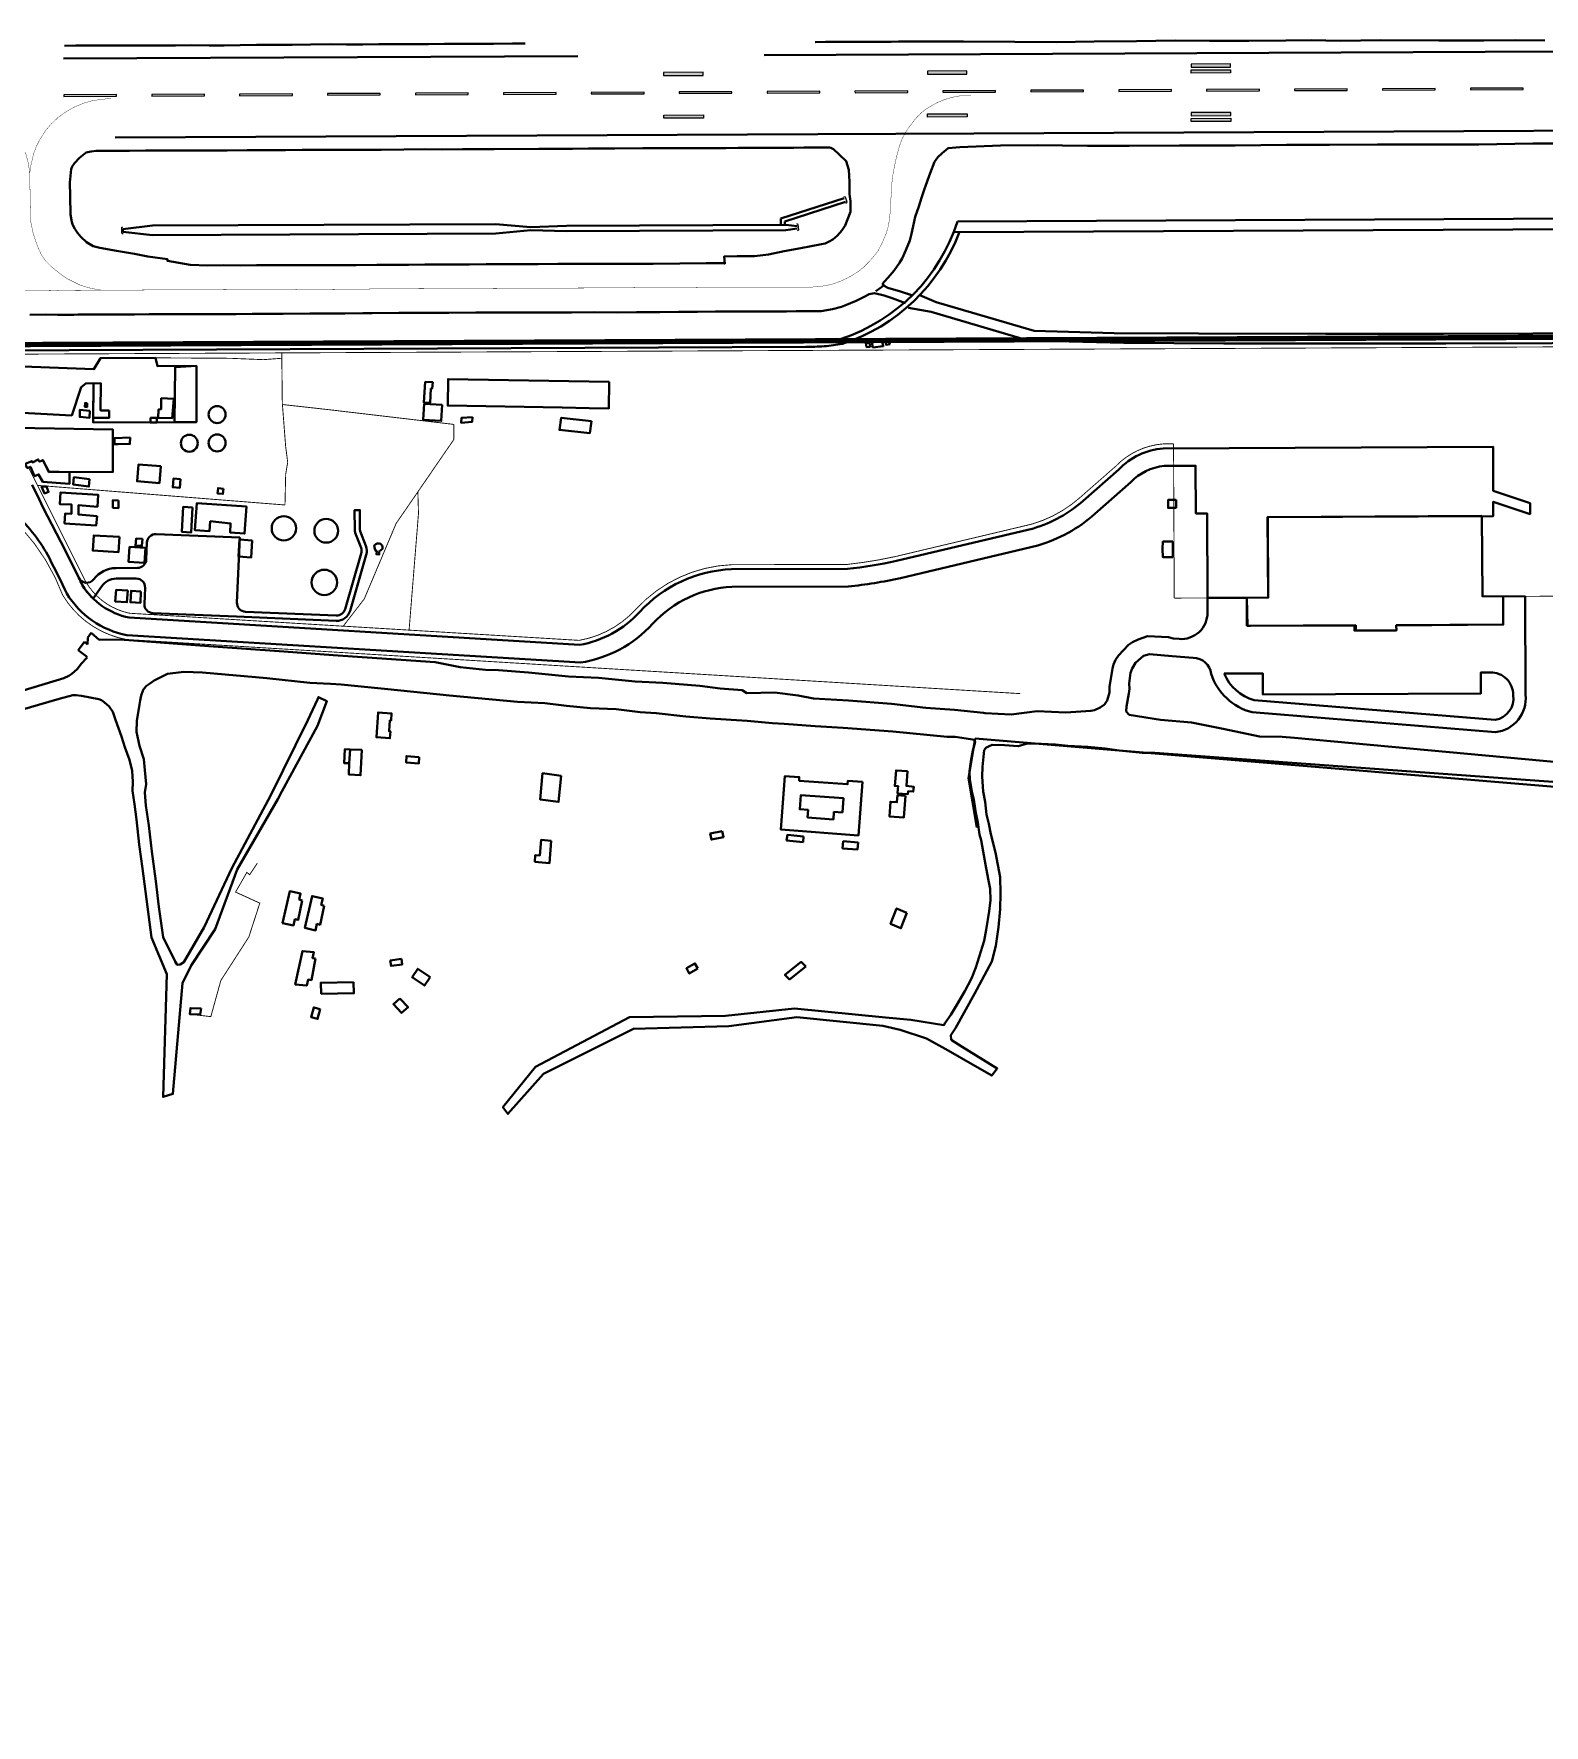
# Model space of a CAD drawing. Header units: metres. Extents: x 428 to 3974, y -4076 to 3914.
# Drawn here: x 1112.428 to 1113.172, y -369.758 to -368.925 of the extents above; entities that cross this region are included whole.
import ezdxf

# ---------------------------------------------------------------- set-up
doc = ezdxf.new("R2010")
doc.units = ezdxf.units.M
doc.header["$MEASUREMENT"] = 0
for name, pattern in [('CENTER', [50.8, 31.75, -6.35, 6.35, -6.35]), ('DASHED', [0.75, 0.5, -0.25]), ('HIDDEN', [9.525, 6.35, -3.175])]:
    doc.linetypes.add(name, pattern=pattern)
for name, color, linetype, lineweight in [('C-BLDG', 253, 'Continuous', 5), ('C-CLER-AERO', 253, 'Continuous', 5), ('C-FENC-AIRF-SECU', 253, 'DASHED', 0), ('C-NTWK-WATR-AIRF', 253, 'HIDDEN', 0), ('C-ROAD-AIRF', 253, 'Continuous', 5), ('C-ROAD-LAND', 253, 'Continuous', 9), ('C-RUNN', 253, 'Continuous', 5), ('C-RUNN-CNTR', 253, 'Continuous', 18), ('C-RUNN-MARK', 253, 'Continuous', 0), ('C-RUNW-MARK', 252, 'Continuous', 20), ('C-SHLD', 253, 'Continuous', 5)]:
    doc.layers.add(name, color=color, linetype=linetype, lineweight=lineweight)
doc.layers.add('C-STRM-HEAD WALL', color=253, linetype='Continuous')
doc.layers.add('C-TAXI-OTLN', color=4, linetype='Continuous')
doc.styles.add('ADPI R', font='swiss.ttf')
doc.linetypes.add('OLS', pattern='A,4,-2,4,-2,["OLS",ADPI R,S=1.2,R=0,X=-1.7,Y=-0.5],-2,4,-2,4,-2', length=26)

# ---------------------------------------------------------------- blocks, each defined once
blk = doc.blocks.new('Kholsi_Close-flat-3')
at = {"layer": 'C-STRM-HEAD WALL', "ltscale": 0.1}
for points in [[(-0.03, 1.5), (0.79, 2)], [(-0.03, 1.5), (0.03, -1.5)], [(0.03, -1.5), (0.87, -1.97)]]:
    blk.add_lwpolyline(points, dxfattribs=at)
blk = doc.blocks.new('Kholsi_Close-flat-4')
at = {"layer": 'C-STRM-HEAD WALL', "ltscale": 0.1}
for points in [[(-0.11, 1.5), (-0.98, 1.92)], [(0.11, -1.5), (-0.11, 1.5)], [(0.11, -1.5), (-0.67, -2.05)]]:
    blk.add_lwpolyline(points, dxfattribs=at)
blk = doc.blocks.new('Kholsi_Close-flat-5')
at = {"layer": 'C-STRM-HEAD WALL', "ltscale": 0.1, "elevation": -1323.5}
for points in [[(-2.79, 2.31), (-3.72, 2.53)], [(-1.9, -0.56), (-2.79, 2.31)], [(-1.9, -0.56), (-2.54, -1.27)]]:
    blk.add_lwpolyline(points, dxfattribs=at)
blk = doc.blocks.new('*U17')
at = {"layer": 'C-RUNN-MARK'}
for points in [[(634177.29, 3064728.71), (634176.45, 3064729.04), (634165.5, 3064701.11), (634166.34, 3064700.78)], [(634159.05, 3064682.16), (634158.21, 3064682.49), (634147.26, 3064654.56), (634148.1, 3064654.23)], [(634140.8, 3064635.61), (634139.96, 3064635.94), (634129.02, 3064608), (634129.86, 3064607.68)], [(634122.56, 3064589.05), (634121.72, 3064589.38), (634110.78, 3064561.45), (634111.61, 3064561.12)], [(634104.32, 3064542.5), (634103.48, 3064542.83), (634092.53, 3064514.9), (634093.37, 3064514.57)], [(634086.07, 3064495.95), (634085.24, 3064496.28), (634074.29, 3064468.34), (634075.13, 3064468.02)], [(634067.83, 3064449.39), (634066.99, 3064449.72), (634056.05, 3064421.79), (634056.88, 3064421.46)], [(634049.59, 3064402.84), (634048.75, 3064403.17), (634037.8, 3064375.24), (634038.64, 3064374.91)], [(634031.34, 3064356.29), (634030.51, 3064356.62), (634019.56, 3064328.68), (634020.4, 3064328.36)], [(634013.1, 3064309.74), (634012.26, 3064310.06), (634001.32, 3064282.13), (634002.16, 3064281.8)], [(633994.86, 3064263.18), (633994.02, 3064263.51), (633983.07, 3064235.58), (633983.91, 3064235.25)], [(633976.62, 3064216.63), (633975.78, 3064216.96), (633964.83, 3064189.03), (633965.67, 3064188.7)], [(633958.37, 3064170.08), (633957.53, 3064170.4), (633946.59, 3064142.47), (633947.43, 3064142.14)], [(633940.13, 3064123.52), (633939.29, 3064123.85), (633928.35, 3064095.92), (633929.18, 3064095.59)], [(633921.89, 3064076.97), (633921.05, 3064077.3), (633910.1, 3064049.37), (633910.94, 3064049.04)], [(633903.64, 3064030.42), (633902.8, 3064030.75), (633891.86, 3064002.81), (633892.7, 3064002.48)], [(633885.4, 3063983.86), (633884.56, 3063984.19), (633873.62, 3063956.26), (633874.45, 3063955.93)]]:
    blk.add_hatch(color=256, dxfattribs=at).paths.add_polyline_path(points)
for points in [[(634176.45, 3064729.04), (634165.5, 3064701.11), (634166.34, 3064700.78), (634177.29, 3064728.71)], [(634158.21, 3064682.49), (634147.26, 3064654.56), (634148.1, 3064654.23), (634159.05, 3064682.16)], [(634139.96, 3064635.94), (634129.02, 3064608), (634129.86, 3064607.68), (634140.8, 3064635.61)], [(634121.72, 3064589.38), (634110.78, 3064561.45), (634111.61, 3064561.12), (634122.56, 3064589.05)], [(634103.48, 3064542.83), (634092.53, 3064514.9), (634093.37, 3064514.57), (634104.32, 3064542.5)], [(634085.24, 3064496.28), (634074.29, 3064468.34), (634075.13, 3064468.02), (634086.07, 3064495.95)], [(634066.99, 3064449.72), (634056.05, 3064421.79), (634056.88, 3064421.46), (634067.83, 3064449.39)], [(634048.75, 3064403.17), (634037.8, 3064375.24), (634038.64, 3064374.91), (634049.59, 3064402.84)], [(634030.51, 3064356.62), (634019.56, 3064328.68), (634020.4, 3064328.36), (634031.34, 3064356.29)], [(634012.26, 3064310.06), (634001.32, 3064282.13), (634002.16, 3064281.8), (634013.1, 3064309.74)], [(633994.02, 3064263.51), (633983.07, 3064235.58), (633983.91, 3064235.25), (633994.86, 3064263.18)], [(633975.78, 3064216.96), (633964.83, 3064189.03), (633965.67, 3064188.7), (633976.62, 3064216.63)], [(633957.53, 3064170.4), (633946.59, 3064142.47), (633947.43, 3064142.14), (633958.37, 3064170.08)], [(633939.29, 3064123.85), (633928.35, 3064095.92), (633929.18, 3064095.59), (633940.13, 3064123.52)], [(633921.05, 3064077.3), (633910.1, 3064049.37), (633910.94, 3064049.04), (633921.89, 3064076.97)], [(633902.8, 3064030.75), (633891.86, 3064002.81), (633892.7, 3064002.48), (633903.64, 3064030.42)], [(633884.56, 3063984.19), (633873.62, 3063956.26), (633874.45, 3063955.93), (633885.4, 3063983.86)]]:
    blk.add_lwpolyline(points, close=True, dxfattribs=at)
blk = doc.blocks.new('Sup 2400m-flat-2')
at = {"layer": 'C-RUNW-MARK'}
h = blk.add_hatch(color=256, dxfattribs=at)
h.paths.add_polyline_path([(-322.5, 19.65), (-322.5, 17.85), (-300, 17.85), (-300, 19.65)])
h.paths.add_polyline_path([(-300, 16.35), (-300, 14.55), (-322.5, 14.55), (-322.5, 16.35)])
h.paths.add_polyline_path([(-322.5, 13.05), (-322.5, 11.25), (-300, 11.25), (-300, 13.05)])
h = blk.add_hatch(color=256, dxfattribs=at)
h.paths.add_polyline_path([(-172.5, 19.65), (-172.5, 17.85), (-150, 17.85), (-150, 19.65)])
h.paths.add_polyline_path([(-150, 16.35), (-150, 14.55), (-172.5, 14.55), (-172.5, 16.35)])
h.paths.add_polyline_path([(-172.5, 13.05), (-172.5, 11.25), (-150, 11.25), (-150, 13.05)])
h = blk.add_hatch(color=256, dxfattribs=at)
h.paths.add_polyline_path([(-922.5, 13.05), (-922.5, 11.25), (-900, 11.25), (-900, 13.05)])
h.paths.add_polyline_path([(-922.5, -13.05), (-922.5, -11.25), (-900, -11.25), (-900, -13.05)])
h.paths.add_polyline_path([(-772.5, 13.05), (-772.5, 11.25), (-750, 11.25), (-750, 13.05)])
h.paths.add_polyline_path([(-772.5, -13.05), (-772.5, -11.25), (-750, -11.25), (-750, -13.05)])
h.paths.add_polyline_path([(-622.5, 16.35), (-622.5, 14.55), (-600, 14.55), (-600, 16.35)])
h.paths.add_polyline_path([(-600, 13.05), (-600, 11.25), (-622.5, 11.25), (-622.5, 13.05)])
h.paths.add_polyline_path([(-622.5, -16.35), (-622.5, -14.55), (-600, -14.55), (-600, -16.35)])
h.paths.add_polyline_path([(-600, -13.05), (-600, -11.25), (-622.5, -11.25), (-622.5, -13.05)])
h = blk.add_hatch(color=256, dxfattribs=at)
h.paths.add_polyline_path([(-322.5, -19.65), (-322.5, -17.85), (-300, -17.85), (-300, -19.65)])
h.paths.add_polyline_path([(-300, -16.35), (-300, -14.55), (-322.5, -14.55), (-322.5, -16.35)])
h.paths.add_polyline_path([(-322.5, -13.05), (-322.5, -11.25), (-300, -11.25), (-300, -13.05)])
h = blk.add_hatch(color=256, dxfattribs=at)
h.paths.add_polyline_path([(-172.5, -19.65), (-172.5, -17.85), (-150, -17.85), (-150, -19.65)])
h.paths.add_polyline_path([(-150, -16.35), (-150, -14.55), (-172.5, -14.55), (-172.5, -16.35)])
h.paths.add_polyline_path([(-172.5, -13.05), (-172.5, -11.25), (-150, -11.25), (-150, -13.05)])
for points in [[(-322.5, 19.65), (-322.5, 17.85), (-300, 17.85), (-300, 19.65)], [(-172.5, 19.65), (-172.5, 17.85), (-150, 17.85), (-150, 19.65)], [(-922.5, 13.05), (-922.5, 11.25), (-900, 11.25), (-900, 13.05)], [(-772.5, 13.05), (-772.5, 11.25), (-750, 11.25), (-750, 13.05)], [(-622.5, 16.35), (-622.5, 14.55), (-600, 14.55), (-600, 16.35)], [(-600, 13.05), (-600, 11.25), (-622.5, 11.25), (-622.5, 13.05)], [(-300, 16.35), (-300, 14.55), (-322.5, 14.55), (-322.5, 16.35)], [(-322.5, 13.05), (-322.5, 11.25), (-300, 11.25), (-300, 13.05)], [(-150, 16.35), (-150, 14.55), (-172.5, 14.55), (-172.5, 16.35)], [(-172.5, 13.05), (-172.5, 11.25), (-150, 11.25), (-150, 13.05)], [(-922.5, -13.05), (-922.5, -11.25), (-900, -11.25), (-900, -13.05)], [(-772.5, -13.05), (-772.5, -11.25), (-750, -11.25), (-750, -13.05)], [(-600, -13.05), (-600, -11.25), (-622.5, -11.25), (-622.5, -13.05)], [(-622.5, -16.35), (-622.5, -14.55), (-600, -14.55), (-600, -16.35)], [(-322.5, -13.05), (-322.5, -11.25), (-300, -11.25), (-300, -13.05)], [(-300, -16.35), (-300, -14.55), (-322.5, -14.55), (-322.5, -16.35)], [(-322.5, -19.65), (-322.5, -17.85), (-300, -17.85), (-300, -19.65)], [(-172.5, -13.05), (-172.5, -11.25), (-150, -11.25), (-150, -13.05)], [(-150, -16.35), (-150, -14.55), (-172.5, -14.55), (-172.5, -16.35)], [(-172.5, -19.65), (-172.5, -17.85), (-150, -17.85), (-150, -19.65)]]:
    blk.add_lwpolyline(points, close=True, dxfattribs=at)

msp = doc.modelspace()

# ---------------------------------------------------------------- linework, layer by layer
at = {"layer": 'C-BLDG', "lineweight": 40}
for points in [[(1112.83933, -369.07724), (1112.83759, -369.07738), (1112.83793, -369.0794), (1112.83966, -369.07926)], [(1112.84566, -369.0765), (1112.84057, -369.07704), (1112.84109, -369.07955), (1112.84618, -369.07902)], [(1112.84887, -369.07605), (1112.84705, -369.07635), (1112.84754, -369.07824), (1112.84936, -369.07794)], [(1112.49725, -369.08924), (1112.49684, -369.11639), (1112.50771, -369.11633), (1112.5077, -369.08865)], [(1112.46467, -369.11068), (1112.46052, -369.11061), (1112.46065, -369.09733), (1112.45701, -369.09725), (1112.45683, -369.11432), (1112.46471, -369.11433)], [(1112.6233, -369.09974), (1112.62394, -369.09976), (1112.62417, -369.09676), (1112.62049, -369.09653), (1112.61983, -369.10673), (1112.62286, -369.10693)], [(1112.71112, -369.09655), (1112.63171, -369.09517), (1112.63155, -369.10823), (1112.68795, -369.10921), (1112.70126, -369.10944), (1112.71095, -369.10961)], [(1112.45392, -369.10702), (1112.45287, -369.10695), (1112.45275, -369.10889), (1112.4538, -369.10896)], [(1112.49652, -369.10491), (1112.49038, -369.10458), (1112.49039, -369.10995), (1112.48895, -369.11017), (1112.4888, -369.11427), (1112.49579, -369.11441)], [(1112.45517, -369.11076), (1112.45032, -369.11031), (1112.4502, -369.1138), (1112.45505, -369.11425)], [(1112.4882, -369.11431), (1112.4851, -369.11429), (1112.48503, -369.11656), (1112.48814, -369.11658)], [(1112.62885, -369.10788), (1112.61996, -369.1074), (1112.61951, -369.11528), (1112.6284, -369.11576)], [(1112.6437, -369.11396), (1112.63833, -369.11432), (1112.63817, -369.11664), (1112.64354, -369.11628)], [(1112.70245, -369.11582), (1112.68746, -369.11421), (1112.68663, -369.12018), (1112.70162, -369.12179)], [(1112.47505, -369.12401), (1112.46738, -369.12421), (1112.46735, -369.12528), (1112.46729, -369.12729), (1112.46914, -369.12724), (1112.47496, -369.12709)], [(1112.44522, -369.14098), (1112.43501, -369.14066), (1112.43203, -369.13503), (1112.43107, -369.13559), (1112.43023, -369.13579), (1112.42973, -369.13477), (1112.42693, -369.13619), (1112.42661, -369.13554), (1112.42339, -369.13699), (1112.42432, -369.13897), (1112.4259, -369.13832), (1112.42794, -369.14306), (1112.4288, -369.1427), (1112.42993, -369.14209), (1112.43201, -369.14571), (1112.44522, -369.14669)], [(1112.49011, -369.13812), (1112.47919, -369.13724), (1112.47847, -369.14546), (1112.48944, -369.14644)], [(1112.43375, -369.1481), (1112.43138, -369.14815), (1112.43285, -369.15153), (1112.43485, -369.15072)], [(1112.45508, -369.14453), (1112.44733, -369.14354), (1112.44699, -369.14711), (1112.45473, -369.1481)], [(1112.49987, -369.14443), (1112.49643, -369.14411), (1112.49606, -369.14845), (1112.4995, -369.14877)], [(1112.52105, -369.14915), (1112.51838, -369.14889), (1112.51813, -369.15147), (1112.5208, -369.15173)], [(1112.45887, -369.16267), (1112.44958, -369.16181), (1112.44967, -369.15722), (1112.45896, -369.15808), (1112.45937, -369.15222), (1112.44079, -369.15098), (1112.44038, -369.15677), (1112.44623, -369.15698), (1112.44614, -369.16157), (1112.44311, -369.16136), (1112.44273, -369.16628), (1112.45834, -369.16726)], [(1112.4693, -369.15491), (1112.4666, -369.15477), (1112.46656, -369.15859), (1112.46927, -369.15874)], [(1112.51452, -369.16522), (1112.52453, -369.16626), (1112.52426, -369.17073), (1112.53141, -369.17124), (1112.53237, -369.15796), (1112.50788, -369.15635), (1112.50698, -369.1696), (1112.51419, -369.17006)], [(1112.99045, -369.15462), (1112.98655, -369.15471), (1112.98655, -369.15861), (1112.99045, -369.15853)], [(1112.5057, -369.15836), (1112.5012, -369.15806), (1112.50058, -369.17049), (1112.50508, -369.17079)], [(1113.14113, -369.16251), (1113.03559, -369.16316), (1113.03592, -369.20284), (1113.02537, -369.20297), (1113.02568, -369.21678), (1113.07838, -369.21656), (1113.07846, -369.21916), (1113.09904, -369.21902), (1113.09901, -369.21648), (1113.15171, -369.21608), (1113.15166, -369.20225), (1113.14145, -369.20218)], [(1112.46978, -369.17292), (1112.45712, -369.17217), (1112.45666, -369.17964), (1112.46932, -369.1804)], [(1112.48109, -369.17386), (1112.47795, -369.17375), (1112.47775, -369.17724), (1112.48088, -369.17734)], [(1112.48261, -369.17825), (1112.47475, -369.17782), (1112.47432, -369.18523), (1112.48217, -369.18569)], [(1112.53522, -369.17466), (1112.52897, -369.17425), (1112.52849, -369.18265), (1112.53474, -369.18306)], [(1112.59918, -369.17708), (1112.59895, -369.17676), (1112.59837, -369.17629), (1112.59776, -369.17611), (1112.59684, -369.17624), (1112.5962, -369.17642), (1112.59565, -369.17685), (1112.59544, -369.17712), (1112.59535, -369.17763), (1112.59543, -369.17796), (1112.59582, -369.17944), (1112.59659, -369.17998), (1112.59644, -369.18148), (1112.59773, -369.18162), (1112.59782, -369.18017), (1112.59856, -369.17948), (1112.59946, -369.17872), (1112.59945, -369.17785)], [(1112.98882, -369.17524), (1112.98398, -369.17521), (1112.98381, -369.17884), (1112.98394, -369.18282), (1112.98882, -369.18284)], [(1112.47393, -369.19933), (1112.4682, -369.19896), (1112.46773, -369.20472), (1112.47346, -369.20508)], [(1112.48039, -369.19977), (1112.47549, -369.19947), (1112.47518, -369.20513), (1112.48008, -369.20543)], [(1112.60309, -369.26317), (1112.60369, -369.26326), (1112.6039, -369.25987), (1112.59725, -369.25936), (1112.59639, -369.2716), (1112.60305, -369.27211), (1112.60327, -369.26879), (1112.60267, -369.26869)], [(1112.58342, -369.27759), (1112.58091, -369.27746), (1112.58051, -369.28431), (1112.58302, -369.28441)], [(1112.58918, -369.27781), (1112.58342, -369.27759), (1112.58302, -369.28441), (1112.58276, -369.28991), (1112.5886, -369.29031)], [(1112.61752, -369.2814), (1112.61118, -369.2809), (1112.611, -369.284), (1112.61735, -369.2845)], [(1112.68739, -369.29056), (1112.67829, -369.28938), (1112.67711, -369.3023), (1112.68621, -369.30348)], [(1112.85816, -369.28836), (1112.85249, -369.28795), (1112.85185, -369.29558), (1112.85352, -369.29567), (1112.85344, -369.29703), (1112.85326, -369.29929), (1112.85826, -369.29968), (1112.85841, -369.29826), (1112.86097, -369.2984), (1112.86117, -369.29599), (1112.85759, -369.29558)], [(1112.83595, -369.29359), (1112.82878, -369.29305), (1112.8286, -369.29478), (1112.80475, -369.29308), (1112.80479, -369.29123), (1112.79768, -369.29073), (1112.79567, -369.31706), (1112.83396, -369.31997)], [(1112.82603, -369.30872), (1112.82189, -369.30841), (1112.82161, -369.31208), (1112.80885, -369.31111), (1112.80913, -369.30744), (1112.80499, -369.30712), (1112.80552, -369.30017), (1112.82657, -369.30167)], [(1112.85719, -369.30043), (1112.8532, -369.3001), (1112.85295, -369.3036), (1112.84972, -369.3034), (1112.84933, -369.3107), (1112.85636, -369.31111)], [(1112.68255, -369.3226), (1112.67767, -369.32212), (1112.67702, -369.32982), (1112.67469, -369.32965), (1112.67449, -369.33294), (1112.68171, -369.33359)], [(1112.76683, -369.31789), (1112.76089, -369.31907), (1112.76148, -369.32207), (1112.76741, -369.3209)], [(1112.8069, -369.32049), (1112.79893, -369.31974), (1112.79852, -369.32256), (1112.8067, -369.32323)], [(1112.83383, -369.32339), (1112.82645, -369.32288), (1112.82617, -369.32639), (1112.83355, -369.32691)], [(1112.55988, -369.35204), (1112.55839, -369.3516), (1112.55904, -369.34865), (1112.55369, -369.34746), (1112.5502, -369.36315), (1112.55555, -369.36433), (1112.55624, -369.3613), (1112.5578, -369.3616)], [(1112.57071, -369.35465), (1112.56922, -369.3542), (1112.56994, -369.35104), (1112.5647, -369.34987), (1112.56116, -369.36559), (1112.5664, -369.36676), (1112.56712, -369.36359), (1112.56862, -369.36403)], [(1112.8578, -369.35818), (1112.85273, -369.35596), (1112.84982, -369.36349), (1112.85489, -369.36571)], [(1112.56647, -369.38068), (1112.56493, -369.38047), (1112.56565, -369.37753), (1112.55998, -369.37694), (1112.55645, -369.39337), (1112.56211, -369.39397), (1112.56283, -369.39102), (1112.56437, -369.39123)], [(1112.60878, -369.38079), (1112.60325, -369.38157), (1112.60362, -369.38431), (1112.60915, -369.38354)], [(1112.62285, -369.38979), (1112.61679, -369.38563), (1112.61399, -369.38984), (1112.62005, -369.394)], [(1112.75476, -369.38558), (1112.75337, -369.38302), (1112.7492, -369.38545), (1112.75059, -369.38802)], [(1112.80804, -369.38449), (1112.80576, -369.38226), (1112.79773, -369.38871), (1112.8, -369.39094)], [(1112.58504, -369.3923), (1112.56897, -369.39257), (1112.56923, -369.398), (1112.5853, -369.39774)], [(1112.51002, -369.40529), (1112.50479, -369.40506), (1112.50439, -369.408), (1112.50962, -369.40824)], [(1112.56877, -369.40558), (1112.56557, -369.40475), (1112.56423, -369.40956), (1112.56743, -369.41039)], [(1112.60793, -369.40026), (1112.60479, -369.40308), (1112.60885, -369.40743), (1112.61199, -369.40461)]]:
    msp.add_lwpolyline(points, close=True, dxfattribs=at)
msp.add_lwpolyline([(1112.89229, -369.31603), (1112.88812, -369.29178), (1112.89148, -369.27228)], dxfattribs=at)
msp.add_lwpolyline([(1112.89148, -369.27228), (1113.28361, -369.30495, -0.338409), (1113.5834, -369.60041), (1113.60566, -369.75832)], format="xyb", dxfattribs=at)
for centre, radius in [((1112.5179, -369.11264), 0.00418), ((1112.5042, -369.12679), 0.00417), ((1112.51791, -369.12662), 0.00421), ((1112.5508, -369.16866), 0.00599), ((1112.57167, -369.1699), 0.00583), ((1112.57074, -369.19534), 0.00626)]:
    msp.add_circle(centre, radius, dxfattribs=at)
at = {"layer": 'C-CLER-AERO', "linetype": 'OLS', "lineweight": 40, "const_width": 0.0026, "flags": 128}
msp.add_lwpolyline([(1110.94616, -368.84256), (1113.58865, -368.83004), (1113.58983, -369.07262), (1110.94731, -369.08515), (1110.94616, -368.84256)], close=True, dxfattribs=at)
at = {"layer": 'C-FENC-AIRF-SECU', "lineweight": 40, "ltscale": 0.2, "const_width": 0.000433, "flags": 128}
for points in [[(1113.22533, -369.07907), (1112.1986, -369.08393)], [(1112.54977, -369.08227), (1112.55004, -369.10768)], [(1112.5498, -369.0849), (1112.54074, -369.08559), (1112.52432, -369.08492), (1112.48749, -369.0847)], [(1112.55169, -369.14206), (1112.55269, -369.13619), (1112.55167, -369.12821), (1112.55009, -369.10769)], [(1112.5779, -369.11079), (1112.55009, -369.10769)], [(1112.63456, -369.11749), (1112.57786, -369.11082)], [(1112.63456, -369.11749), (1112.6346, -369.12487), (1112.60611, -369.16632)], [(1112.98958, -369.20306), (1112.98922, -369.12707)], [(1112.42941, -369.14752), (1112.55136, -369.15719)], [(1112.55169, -369.14206), (1112.55136, -369.15719)], [(1112.61684, -369.1507), (1112.61714, -369.16143), (1112.61251, -369.21884)], [(1112.60611, -369.16632), (1112.60611, -369.16632), (1112.59043, -369.20345), (1112.58006, -369.21688)], [(1113.02536, -369.20289), (1112.98958, -369.20306)], [(1113.15165, -369.20225), (1113.22569, -369.20189)], [(1112.50439, -369.40807), (1112.51482, -369.40925), (1112.51973, -369.39147), (1112.53355, -369.37), (1112.53894, -369.35334), (1112.527, -369.34789), (1112.53258, -369.33818), (1112.53395, -369.33933), (1112.5377, -369.33367)]]:
    msp.add_lwpolyline(points, dxfattribs=at)
for points in [[(1112.1972, -369.10607), (1112.25187, -369.11931), (1112.28909, -369.13066, 0.055323), (1112.31386, -369.13293, -0.094697), (1112.38179, -369.142, -0.217915), (1112.44185, -369.20166, 0.214899), (1112.47313, -369.22345), (1112.91374, -369.25013)], [(1112.98922, -369.12707), (1112.98409, -369.1271, 0.183963), (1112.96067, -369.13816), (1112.94329, -369.1534, -0.11002), (1112.91963, -369.16656), (1112.85218, -369.18259, -0.027439), (1112.82837, -369.18648), (1112.77138, -369.18661, 0.198539), (1112.72451, -369.20835, -0.166186), (1112.69635, -369.22389), (1112.58006, -369.21688)], [(1112.58004, -369.2169), (1112.47479, -369.21053, -0.239704), (1112.45171, -369.19215), (1112.425, -369.13869)]]:
    msp.add_lwpolyline(points, format="xyb", dxfattribs=at)
at = {"layer": 'C-NTWK-WATR-AIRF', "lineweight": 40}
for points in [[(1112.82689, -369.00598), (1112.79567, -369.01603), (1112.79568, -369.01919)], [(1112.8275, -369.00788), (1112.79767, -369.01748), (1112.79767, -369.01918)], [(1112.88274, -369.0175), (1113.59877, -369.01411), (1113.61608, -369.01564)], [(1112.47148, -369.02135), (1112.48603, -369.01957), (1112.65515, -369.0188), (1112.67244, -369.02038), (1112.69011, -369.01969), (1112.79819, -369.01918), (1112.80371, -369.0199)], [(1112.47148, -369.02265), (1112.48605, -369.0243), (1112.65518, -369.02347), (1112.67245, -369.02172), (1112.69012, -369.02224), (1112.7982, -369.02173), (1112.80371, -369.02096)], [(1112.47148, -369.02265), (1112.47148, -369.02135)], [(1112.88091, -369.02271), (1113.59879, -369.01931), (1113.61608, -369.01761)]]:
    msp.add_lwpolyline(points, dxfattribs=at)
for points in [[(1112.88274, -369.0175, -0.241082), (1112.82544, -369.07527, -0.048428), (1112.80802, -369.07667), (1112.18728, -369.07961)], [(1112.88369, -369.0227, -0.228219), (1112.82607, -369.0778, -0.048841), (1112.808, -369.07927), (1112.18729, -369.08221)]]:
    msp.add_lwpolyline(points, format="xyb", dxfattribs=at)
at = {"layer": 'C-ROAD-AIRF', "lineweight": 40}
for points in [[(1112.84592, -369.04801), (1112.84591, -369.04852), (1112.84656, -369.04924), (1112.84837, -369.05017), (1112.8547, -369.05198), (1112.86065, -369.05401)], [(1112.9176, -369.0761), (1112.9647, -369.07734), (1113.01403, -369.07766), (1113.07022, -369.07768), (1113.12349, -369.07763), (1113.17577, -369.0774), (1113.22458, -369.07717), (1113.35808, -369.07636), (1113.3799, -369.0764), (1113.4059, -369.07632), (1113.4286, -369.07627), (1113.44904, -369.07601), (1113.47151, -369.07604), (1113.49521, -369.07579), (1113.51512, -369.07563), (1113.53641, -369.07556), (1113.5613, -369.0755), (1113.57009, -369.07411), (1113.58285, -369.07157), (1113.5917, -369.06763), (1113.59746, -369.06451), (1113.60313, -369.0605), (1113.61284, -369.05142), (1113.6177, -369.04463)], [(1112.83918, -369.05337), (1112.84193, -369.0529), (1112.84668, -369.05401), (1112.85062, -369.05538), (1112.85718, -369.0578)], [(1112.9205, -369.07138), (1112.87229, -369.05732), (1112.86423, -369.05387)], [(1112.9176, -369.0761), (1112.86977, -369.06206), (1112.85858, -369.06011)], [(1113.22136, -369.07207), (1113.16627, -369.07266), (1113.12228, -369.07279), (1113.06432, -369.07293), (1113.00147, -369.07269), (1112.96002, -369.07259), (1112.9205, -369.07138)], [(1112.39586, -369.08797), (1112.45718, -369.09033), (1112.46051, -369.08481), (1112.48749, -369.0847), (1112.48854, -369.08886), (1112.5077, -369.08865), (1112.50771, -369.11632), (1112.45684, -369.11657), (1112.45701, -369.09725), (1112.45316, -369.09726), (1112.45092, -369.09914), (1112.4463, -369.11308), (1112.41889, -369.11164)], [(1112.41852, -369.1192), (1112.46649, -369.11999), (1112.46659, -369.14088), (1112.43501, -369.14103), (1112.43203, -369.13503), (1112.43107, -369.13559), (1112.43023, -369.13579), (1112.42972, -369.13478), (1112.42695, -369.13619)]]:
    msp.add_lwpolyline(points, dxfattribs=at)
msp.add_lwpolyline([(1112.42669, -369.14723), (1112.43014, -369.15435), (1112.43214, -369.15861), (1112.44297, -369.1795), (1112.44278, -369.17913, -0.001273), (1112.44297, -369.1795, -0.007761), (1112.45144, -369.19658, 0.206156), (1112.4745, -369.21268), (1112.69647, -369.22612, 0.167457), (1112.72614, -369.20985, -0.198332), (1112.77143, -369.18882), (1112.82849, -369.1887, 0.027591), (1112.85268, -369.18475), (1112.92021, -369.1687, 0.110233), (1112.94475, -369.15507), (1112.9622, -369.13976, -0.184065), (1112.98418, -369.12931), (1113.14666, -369.12854), (1113.14676, -369.15021), (1113.16493, -369.15637), (1113.16496, -369.16166), (1113.14678, -369.1556), (1113.14682, -369.16264), (1113.03573, -369.16316), (1113.03592, -369.20284), (1113.00594, -369.20298), (1113.00574, -369.16132), (1113.00023, -369.16135), (1113.00012, -369.1379), (1112.98457, -369.13798, 0.184587), (1112.96822, -369.14601), (1112.95049, -369.16156, -0.110969), (1112.92243, -369.17708), (1112.85461, -369.19319, -0.028164), (1112.82895, -369.19736), (1112.77163, -369.19749, 0.197416), (1112.73254, -369.2157, -0.171728), (1112.69691, -369.23483), (1112.4734, -369.2213, -0.212978), (1112.44381, -369.20072, 0.007947), (1112.43527, -369.18347, 0.092911), (1112.41848, -369.16189, 0.158771)], format="xyb", dxfattribs=at)
msp.add_arc((1112.81335, -369.00989), 0.05111, 304.89836, 310.91176, dxfattribs=at)
at = {"layer": 'C-ROAD-LAND', "lineweight": 40}
for p, q in [((1113.00594, -369.20298), (1113.0253, -369.20289)), ((1113.00597, -369.21019), (1113.00594, -369.20298)), ((1113.0253, -369.20289), (1113.02537, -369.21671)), ((1113.15168, -369.20224), (1113.16249, -369.20219)), ((1113.15174, -369.21611), (1113.15168, -369.20224)), ((1113.16249, -369.20219), (1113.16272, -369.25057)), ((1112.45401, -369.22596), (1112.45414, -369.22249)), ((1112.45414, -369.22249), (1112.4559, -369.22012)), ((1112.4559, -369.22012), (1112.45986, -369.22355)), ((1112.45986, -369.22355), (1112.47192, -369.22349)), ((1112.47192, -369.22349), (1112.47227, -369.22357)), ((1112.47227, -369.22357), (1112.4877, -369.22483)), ((1112.96907, -369.2248), (1112.97186, -369.22343)), ((1112.97186, -369.22343), (1112.97646, -369.22188)), ((1112.97646, -369.22188), (1112.98669, -369.22228)), ((1112.98669, -369.22228), (1112.98904, -369.22297)), ((1112.98904, -369.22297), (1112.99194, -369.2232)), ((1113.02537, -369.21671), (1113.02624, -369.2167)), ((1113.02624, -369.2167), (1113.0271, -369.2167)), ((1113.0271, -369.2167), (1113.07909, -369.21645)), ((1113.07909, -369.21645), (1113.0791, -369.21905)), ((1113.0791, -369.21905), (1113.09903, -369.21896)), ((1113.09901, -369.21636), (1113.15174, -369.21611)), ((1113.09903, -369.21896), (1113.09901, -369.21636)), ((1112.44951, -369.22868), (1112.45256, -369.2246)), ((1112.45137, -369.23016), (1112.44951, -369.22868)), ((1112.45341, -369.23162), (1112.45137, -369.23016)), ((1112.45256, -369.2246), (1112.45401, -369.22596)), ((1112.45379, -369.23228), (1112.45341, -369.23162)), ((1112.4877, -369.22483), (1112.49842, -369.22565)), ((1112.49842, -369.22565), (1112.51388, -369.22671)), ((1112.51388, -369.22671), (1112.52996, -369.22787)), ((1112.52996, -369.22787), (1112.55074, -369.2294)), ((1112.55074, -369.2294), (1112.57508, -369.23121)), ((1112.57508, -369.23121), (1112.57509, -369.23114)), ((1112.57509, -369.23114), (1112.62543, -369.2347)), ((1112.96067, -369.23355), (1112.96215, -369.23133)), ((1112.96215, -369.23133), (1112.96708, -369.22609)), ((1112.96708, -369.22609), (1112.96907, -369.2248)), ((1112.9745, -369.23154), (1112.97043, -369.23492)), ((1112.97738, -369.23073), (1112.9745, -369.23154)), ((1112.98849, -369.23162), (1112.97738, -369.23073)), ((1112.99895, -369.23246), (1112.98849, -369.23162)), ((1112.44489, -369.24144), (1112.44627, -369.2404)), ((1112.44627, -369.2404), (1112.44892, -369.23807)), ((1112.44892, -369.23807), (1112.45114, -369.23528)), ((1112.45114, -369.23528), (1112.45347, -369.23265)), ((1112.45347, -369.23265), (1112.45379, -369.23228)), ((1112.62543, -369.2347), (1112.6377, -369.23707)), ((1112.6377, -369.23707), (1112.65016, -369.23839)), ((1112.65016, -369.23839), (1112.65655, -369.23849)), ((1112.65655, -369.23849), (1112.67138, -369.23979)), ((1112.67138, -369.23979), (1112.69103, -369.24164)), ((1112.95761, -369.24684), (1112.95892, -369.23866)), ((1112.95892, -369.23866), (1112.95908, -369.23772)), ((1112.95908, -369.23772), (1112.95957, -369.2358)), ((1112.95957, -369.2358), (1112.96067, -369.23355)), ((1112.96795, -369.23983), (1112.96744, -369.24512)), ((1112.96876, -369.2377), (1112.96795, -369.23983)), ((1112.97043, -369.23492), (1112.96876, -369.2377)), ((1112.41157, -369.25195), (1112.44237, -369.24256)), ((1112.44237, -369.24256), (1112.44489, -369.24144)), ((1112.69103, -369.24164), (1112.70587, -369.24241)), ((1112.70587, -369.24241), (1112.72395, -369.24407)), ((1112.72395, -369.24407), (1112.73751, -369.24479)), ((1112.73751, -369.24479), (1112.75578, -369.2463)), ((1112.75578, -369.2463), (1112.76576, -369.24757)), ((1112.76576, -369.24757), (1112.77668, -369.24839)), ((1112.77668, -369.24839), (1112.77893, -369.24985)), ((1112.95773, -369.24959), (1112.95761, -369.24684)), ((1112.96745, -369.2478), (1112.9672, -369.25007)), ((1112.96744, -369.24512), (1112.96745, -369.2478)), ((1112.77893, -369.24985), (1112.79254, -369.24949)), ((1112.79254, -369.24949), (1112.80419, -369.25106)), ((1112.80419, -369.25106), (1112.8118, -369.25254)), ((1112.8118, -369.25254), (1112.82904, -369.25356)), ((1112.82904, -369.25356), (1112.85032, -369.25515)), ((1112.85032, -369.25515), (1112.86722, -369.25719)), ((1112.86722, -369.25719), (1112.88127, -369.2581)), ((1112.95028, -369.25829), (1112.95302, -369.25695)), ((1112.95302, -369.25695), (1112.95522, -369.25548)), ((1112.95522, -369.25548), (1112.95652, -369.25359)), ((1112.95652, -369.25359), (1112.95773, -369.24959)), ((1112.96609, -369.25644), (1112.9659, -369.25897)), ((1112.9672, -369.25007), (1112.96609, -369.25644)), ((1112.88127, -369.2581), (1112.89564, -369.25965)), ((1112.89564, -369.25965), (1112.89641, -369.25969)), ((1112.89641, -369.25969), (1112.90915, -369.26045)), ((1112.89641, -369.25969), (1112.89641, -369.25969)), ((1112.90915, -369.26045), (1112.92205, -369.25874)), ((1112.92205, -369.25874), (1112.93618, -369.25935)), ((1112.93618, -369.25935), (1112.94845, -369.25861)), ((1112.94845, -369.25861), (1112.95028, -369.25829)), ((1112.9659, -369.25897), (1112.96735, -369.26065)), ((1112.96735, -369.26065), (1112.98276, -369.26307)), ((1112.98276, -369.26307), (1112.99806, -369.26431)), ((1112.99806, -369.26431), (1113.01364, -369.26754)), ((1113.14791, -369.26914), (1113.02792, -369.25934)), ((1113.01364, -369.26754), (1113.03163, -369.2712)), ((1113.03163, -369.2712), (1113.04268, -369.27138)), ((1113.04268, -369.27138), (1113.04882, -369.27198)), ((1113.04882, -369.27198), (1113.23237, -369.28885))]:
    msp.add_line(p, q, dxfattribs=at)
for points in [[(1112.45712, -369.1938, -0.2343), (1112.46813, -369.18828), (1112.47868, -369.18823, 0.400612), (1112.48299, -369.18408), (1112.48334, -369.17566, -0.414214), (1112.48785, -369.17152), (1112.52904, -369.17324), (1112.52769, -369.20527, 0.414214), (1112.53184, -369.20978), (1112.57662, -369.21166, 0.345299), (1112.58096, -369.20854), (1112.58894, -369.18105, 0.16416), (1112.58883, -369.17829), (1112.586, -369.17095, -0.091076), (1112.58571, -369.16941), (1112.58566, -369.15968), (1112.58826, -369.15967), (1112.5883, -369.1694, 0.091076), (1112.58842, -369.17001), (1112.59125, -369.17735, -0.16416), (1112.59144, -369.18178), (1112.58345, -369.20927, -0.345299), (1112.57651, -369.21426), (1112.5274, -369.2122), (1112.48622, -369.21047, -0.414214), (1112.48207, -369.20596), (1112.48241, -369.19795, 0.427947), (1112.47806, -369.19343), (1112.46816, -369.19348, 0.243614), (1112.4611, -369.19718), (1112.45682, -369.20329, -0.060703), (1112.45144, -369.19658, 0.001582), (1112.44976, -369.19308, 0.557357)], [(1113.01417, -369.24026, 0.226957), (1113.02897, -369.25334), (1113.14775, -369.26304, 0.406388), (1113.15666, -369.25096), (1113.15666, -369.25085, 0.414214), (1113.14534, -369.23964), (1113.14067, -369.23966), (1113.14072, -369.25006), (1113.03328, -369.25057), (1113.03323, -369.24017)]]:
    msp.add_lwpolyline(points, format="xyb", close=True, dxfattribs=at)
for points in [[(1113.2304, -369.29759), (1112.98007, -369.27926), (1112.97392, -369.27934), (1112.96247, -369.27814), (1112.95555, -369.27718), (1112.94694, -369.27635), (1112.93716, -369.27578), (1112.93102, -369.27514), (1112.92392, -369.27481), (1112.91732, -369.27466), (1112.91263, -369.27603), (1112.90592, -369.27551), (1112.89977, -369.27541), (1112.89839, -369.27606), (1112.89667, -369.27679), (1112.89589, -369.27799), (1112.89512, -369.2862), (1112.89492, -369.29102), (1112.89549, -369.29827), (1112.89634, -369.30339), (1112.89708, -369.30971), (1112.89814, -369.31425), (1112.89926, -369.31944), (1112.90156, -369.32846), (1112.90376, -369.34047), (1112.90398, -369.34851), (1112.90373, -369.35635), (1112.90289, -369.36521), (1112.9016, -369.37444), (1112.89971, -369.38213), (1112.89116, -369.39802), (1112.88181, -369.41488), (1112.87953, -369.41831), (1112.87966, -369.42063), (1112.88507, -369.42412), (1112.90236, -369.4348), (1112.89967, -369.43826), (1112.89023, -369.43288), (1112.87823, -369.42599), (1112.86741, -369.41997), (1112.86741, -369.41997), (1112.85454, -369.4157), (1112.84605, -369.41371), (1112.80357, -369.40958), (1112.77003, -369.41403), (1112.72314, -369.41531), (1112.67867, -369.43739), (1112.66121, -369.45721), (1112.65877, -369.45386), (1112.67482, -369.43396), (1112.7212, -369.40949), (1112.76847, -369.40884), (1112.80248, -369.40518), (1112.84727, -369.40963), (1112.8597, -369.4108), (1112.8761, -369.41338), (1112.8761, -369.41338), (1112.87666, -369.41238), (1112.87946, -369.4084), (1112.8824, -369.40342), (1112.8863, -369.39677), (1112.88965, -369.3904), (1112.89177, -369.38512), (1112.89587, -369.37192), (1112.89696, -369.36642), (1112.89844, -369.35734), (1112.89896, -369.35189), (1112.89888, -369.34636), (1112.89805, -369.34211), (1112.89695, -369.33618), (1112.89543, -369.32788), (1112.89447, -369.32236), (1112.89363, -369.31948), (1112.89277, -369.31354), (1112.89187, -369.30891), (1112.89079, -369.30233), (1112.88987, -369.29833), (1112.88883, -369.29266), (1112.88864, -369.2883), (1112.88938, -369.28359), (1112.89034, -369.27818), (1112.89145, -369.27412), (1112.89109, -369.27328), (1112.89126, -369.27285), (1112.88166, -369.27146), (1112.87772, -369.27133), (1112.85088, -369.26874), (1112.82649, -369.26704), (1112.8127, -369.2661), (1112.79727, -369.26503), (1112.79159, -369.26475), (1112.77912, -369.26355), (1112.76094, -369.26242), (1112.74887, -369.26132), (1112.73435, -369.25969), (1112.72646, -369.25933), (1112.71449, -369.25771), (1112.70184, -369.25727), (1112.69012, -369.25621), (1112.68738, -369.25576), (1112.67942, -369.25489), (1112.66591, -369.25423), (1112.63239, -369.25098), (1112.60196, -369.24785), (1112.579, -369.24565), (1112.57376, -369.24534), (1112.56358, -369.24473), (1112.54247, -369.24254), (1112.51075, -369.23971), (1112.50155, -369.23941), (1112.49344, -369.2404), (1112.4869, -369.24373), (1112.48459, -369.24527), (1112.48313, -369.24632), (1112.48185, -369.24774), (1112.48136, -369.24874), (1112.48054, -369.25098), (1112.48001, -369.25356), (1112.47967, -369.25542), (1112.47835, -369.26356), (1112.47823, -369.26889), (1112.47974, -369.27584), (1112.48181, -369.28237), (1112.48227, -369.28776), (1112.48291, -369.29466), (1112.48237, -369.29886), (1112.48283, -369.3053), (1112.48422, -369.31515), (1112.48581, -369.32787), (1112.48769, -369.34257), (1112.48925, -369.35521), (1112.49134, -369.37004), (1112.49716, -369.38211), (1112.4983, -369.38377), (1112.49971, -369.38353), (1112.50148, -369.38248), (1112.51149, -369.36517), (1112.52519, -369.33605), (1112.54435, -369.30013), (1112.56266, -369.26321), (1112.5673, -369.253), (1112.56785, -369.25184), (1112.57202, -369.25384), (1112.56737, -369.266), (1112.54988, -369.29839), (1112.54788, -369.30208), (1112.5278, -369.33672), (1112.51693, -369.36613), (1112.50506, -369.38403), (1112.50506, -369.38403), (1112.50086, -369.39272), (1112.49616, -369.44736), (1112.49128, -369.4488), (1112.49309, -369.38833), (1112.48557, -369.37023), (1112.48111, -369.33627), (1112.47944, -369.32445), (1112.47814, -369.31208), (1112.4772, -369.30463), (1112.47624, -369.29802), (1112.4764, -369.29366), (1112.47597, -369.28815), (1112.4747, -369.28272), (1112.47249, -369.27652), (1112.47071, -369.27117), (1112.46784, -369.26304), (1112.46644, -369.25916), (1112.46476, -369.2564), (1112.46232, -369.2543), (1112.46089, -369.25338), (1112.4597, -369.25289), (1112.45116, -369.25125), (1112.44831, -369.25082), (1112.44673, -369.25096), (1112.44011, -369.25264), (1112.41574, -369.25983)], [(1112.54788, -369.30208), (1112.54988, -369.29839)]]:
    msp.add_lwpolyline(points, dxfattribs=at)
for centre, radius, start, end in [((1112.99298, -369.21025), 0.013, 265.40576, 0.27137), ((1112.99889, -369.24138), 0.00892, 6.19732, 89.63593), ((1113.03524, -369.23134), 0.02894, 198.28041, 255.35147), ((1113.14599, -369.25242), 0.01683, 276.55352, 6.32393)]:
    msp.add_arc(centre, radius, start, end, dxfattribs=at)
at = {"layer": 'C-RUNN', "lineweight": 40, "ltscale": 0.1}
for points in [[(1112.78756, -368.93564), (1113.53368, -368.9321)], [(1112.44221, -368.93727), (1112.69563, -368.93607)], [(1112.46759, -368.97614), (1112.81395, -368.9745), (1112.89088, -368.97414), (1113.4426, -368.97152)]]:
    msp.add_lwpolyline(points, dxfattribs=at)
at = {"layer": 'C-RUNN-CNTR', "linetype": 'CENTER', "lineweight": 40, "const_width": 0.000173, "flags": 128}
for points in [[(1111.94832, -369.05363), (1111.96276, -369.05355), (1111.98007, -369.05351), (1111.99896, -369.05343), (1112.01403, -369.05337), (1112.02901, -369.05327), (1112.03771, -369.05331), (1112.04582, -369.05319), (1112.05478, -369.05318), (1112.06643, -369.05306), (1112.07736, -369.05304), (1112.08708, -369.053), (1112.09644, -369.05292), (1112.10612, -369.05288), (1112.11727, -369.0529), (1112.12819, -369.05282), (1112.13769, -369.05277), (1112.14822, -369.05271), (1112.15957, -369.05268), (1112.17032, -369.05262), (1112.18162, -369.05254), (1112.19157, -369.05255), (1112.19954, -369.05252), (1112.20673, -369.05246), (1112.21599, -369.05244), (1112.23807, -369.05237), (1112.24797, -369.05231), (1112.25688, -369.05224), (1112.27066, -369.0522), (1112.28224, -369.0522), (1112.29406, -369.05215), (1112.30802, -369.05209), (1112.32119, -369.05202), (1112.34375, -369.05192), (1112.35958, -369.05183), (1112.37282, -369.05181), (1112.3843, -369.05173), (1112.39203, -369.05155), (1112.39975, -369.05161), (1112.40764, -369.05156), (1112.41797, -369.05154), (1112.42668, -369.05151), (1112.43806, -369.05163), (1112.44818, -369.05144), (1112.44893, -369.05144), (1112.4555, -369.05142), (1112.46136, -369.05141), (1112.46232, -369.05135), (1112.4695, -369.05133), (1112.47672, -369.05131), (1112.48353, -369.05126), (1112.49059, -369.05124), (1112.49814, -369.0512), (1112.50547, -369.0512), (1112.51258, -369.05116), (1112.52002, -369.05112), (1112.52725, -369.05108), (1112.53478, -369.05107), (1112.54233, -369.05101), (1112.54975, -369.05106), (1112.55673, -369.05095), (1112.5645, -369.05097), (1112.57188, -369.05097), (1112.58198, -369.0509), (1112.59105, -369.05085), (1112.59464, -369.05073), (1112.60907, -369.05065), (1112.62099, -369.05061), (1112.63274, -369.05059), (1112.64481, -369.0505), (1112.65782, -369.05044), (1112.66972, -369.05038), (1112.68097, -369.05031), (1112.69367, -369.0503), (1112.70396, -369.05027), (1112.71432, -369.05023), (1112.72488, -369.05011), (1112.74, -369.05006), (1112.7473, -369.05008), (1112.75604, -369.04993), (1112.77239, -369.04993), (1112.78135, -369.04992), (1112.79024, -369.04988), (1112.80505, -369.04985), (1112.81114, -369.04983), (1112.81485, -369.04954), (1112.81815, -369.04906), (1112.82166, -369.04823), (1112.82474, -369.04712), (1112.82791, -369.04569), (1112.83111, -369.04394), (1112.83407, -369.04202), (1112.83647, -369.04007), (1112.83862, -369.03796), (1112.84043, -369.03599), (1112.8421, -369.03398), (1112.84361, -369.03193), (1112.84556, -369.02824), (1112.84671, -369.02566), (1112.84763, -369.02344), (1112.84849, -369.02056), (1112.84908, -369.01746), (1112.84944, -369.01479), (1112.84978, -369.00915), (1112.85016, -369.00311), (1112.85057, -368.99663), (1112.85148, -368.9915), (1112.85234, -368.98731), (1112.85281, -368.98526), (1112.85352, -368.98268), (1112.8542, -368.98024), (1112.85504, -368.97793), (1112.85581, -368.97616), (1112.85663, -368.9747), (1112.85773, -368.97277), (1112.85926, -368.97055), (1112.86114, -368.96811), (1112.86244, -368.96651), (1112.86402, -368.96496), (1112.86514, -368.96381), (1112.86651, -368.96269), (1112.8687, -368.96125), (1112.87089, -368.95996), (1112.87288, -368.95891), (1112.87522, -368.95789), (1112.87845, -368.95682), (1112.88134, -368.9561), (1112.88337, -368.95572), (1112.88541, -368.95551), (1112.88948, -368.95542)], [(1112.46136, -369.05141), (1112.45601, -369.05054), (1112.4504, -369.04889), (1112.4442, -369.04579), (1112.44171, -369.04415), (1112.43856, -369.04171), (1112.43598, -369.03955), (1112.43353, -369.03707), (1112.43141, -369.03414), (1112.42981, -369.03067), (1112.42844, -369.02702), (1112.42725, -369.02327), (1112.42626, -369.01857), (1112.42588, -369.0163), (1112.4259, -369.01299), (1112.42582, -369.00738), (1112.42571, -369.00222), (1112.42558, -368.99622), (1112.42555, -368.9938), (1112.42533, -368.99181), (1112.42475, -368.98835), (1112.42367, -368.98427), (1112.42147, -368.97905), (1112.41879, -368.97459), (1112.41464, -368.96945), (1112.40961, -368.96503), (1112.40448, -368.96184), (1112.39821, -368.95927), (1112.39193, -368.9579), (1112.38763, -368.95752), (1112.38609, -368.95743), (1112.38486, -368.95727), (1112.37584, -368.95709)], [(1112.46555, -368.95675), (1112.46421, -368.95697), (1112.46293, -368.95716), (1112.46103, -368.95738), (1112.45654, -368.95799), (1112.45223, -368.9592), (1112.44743, -368.96119), (1112.44326, -368.96356), (1112.43949, -368.96632), (1112.43615, -368.9695), (1112.4335, -368.97258), (1112.43077, -368.97674), (1112.42893, -368.98033), (1112.42748, -368.9841), (1112.42601, -368.99041), (1112.42555, -368.9938)]]:
    msp.add_lwpolyline(points, dxfattribs=at)
at = {"layer": 'C-SHLD', "lineweight": 40}
for points in [[(1112.66964, -368.9299), (1112.66349, -368.92991), (1112.65406, -368.92997), (1112.64539, -368.93001), (1112.63765, -368.93004), (1112.63002, -368.93007), (1112.6221, -368.93011), (1112.61373, -368.93018), (1112.60546, -368.93019), (1112.59761, -368.93018), (1112.58972, -368.9303), (1112.58168, -368.93027), (1112.57375, -368.93023), (1112.56393, -368.9303), (1112.55493, -368.93042), (1112.54642, -368.93048), (1112.53738, -368.93054), (1112.52935, -368.93063), (1112.52141, -368.93076), (1112.51407, -368.93079), (1112.50524, -368.93065), (1112.49735, -368.93076), (1112.4895, -368.93077), (1112.4811, -368.93077), (1112.47212, -368.93083), (1112.46413, -368.93079), (1112.44826, -368.93089), (1112.44269, -368.93091)], [(1113.17212, -368.92833), (1113.15765, -368.92823), (1113.1422, -368.92829), (1113.12003, -368.9284), (1113.09137, -368.92818), (1113.07145, -368.9285), (1113.05697, -368.92825), (1113.04454, -368.92839), (1113.02629, -368.92848), (1113.00699, -368.92855), (1112.99004, -368.92843), (1112.97097, -368.92869), (1112.95014, -368.92884), (1112.93158, -368.92913), (1112.91105, -368.92903), (1112.8858, -368.92888), (1112.88121, -368.92886), (1112.87689, -368.92888), (1112.87309, -368.92886), (1112.86918, -368.92891), (1112.86531, -368.9289), (1112.86158, -368.9289), (1112.85761, -368.9289), (1112.85372, -368.92893), (1112.85002, -368.92894), (1112.84592, -368.92895), (1112.84189, -368.92898), (1112.83816, -368.92901), (1112.83456, -368.92902), (1112.83082, -368.92901), (1112.82679, -368.92905), (1112.82226, -368.92905), (1112.81776, -368.92909), (1112.81274, -368.92913), (1112.81269, -368.92913)], [(1112.88396, -368.98095), (1112.88396, -368.98095), (1112.90396, -368.98014), (1112.92223, -368.97993), (1112.94691, -368.98019), (1112.96744, -368.98029), (1112.99214, -368.98013), (1113.01957, -368.98015), (1113.04495, -368.97978), (1113.0661, -368.97972), (1113.08974, -368.9796), (1113.11139, -368.97959), (1113.13969, -368.97961), (1113.16634, -368.97914), (1113.18665, -368.97913)]]:
    msp.add_lwpolyline(points, dxfattribs=at)
msp.add_polyline3d([(1112.82451, -368.98445, 0), (1112.8217, -368.98197, 0), (1112.82038, -368.98117, 0), (1112.81976, -368.98115, 0), (1112.81309, -368.98109, 0), (1112.807, -368.98109, 0), (1112.80206, -368.98117, 0), (1112.79773, -368.98118, 0), (1112.79137, -368.98122, 0), (1112.78697, -368.9812, 0), (1112.78046, -368.9812, 0), (1112.77462, -368.98122, 0), (1112.76868, -368.98134, 0), (1112.76333, -368.98134, 0), (1112.74985, -368.98136, 0), (1112.73757, -368.98148, 0), (1112.72775, -368.98143, 0), (1112.71386, -368.98154, 0), (1112.70092, -368.98163, 0), (1112.69299, -368.98167, 0), (1112.68536, -368.98173, 0), (1112.67646, -368.98177, 0), (1112.65451, -368.98189, 0), (1112.64588, -368.98195, 0), (1112.63877, -368.98196, 0), (1112.62897, -368.98199, 0), (1112.62019, -368.98197, 0), (1112.60986, -368.98204, 0), (1112.59881, -368.98215, 0), (1112.58853, -368.98214, 0), (1112.57928, -368.98217, 0), (1112.56457, -368.98229, 0), (1112.55975, -368.98227, 0), (1112.55155, -368.98231, 0), (1112.54333, -368.9824, 0), (1112.53278, -368.9824, 0), (1112.52279, -368.98252, 0), (1112.51328, -368.98262, 0), (1112.50033, -368.9826, 0), (1112.49184, -368.98263, 0), (1112.48269, -368.9826, 0), (1112.47473, -368.98274, 0), (1112.46464, -368.98274, 0), (1112.45829, -368.98268, 0), (1112.45584, -368.98296, 0), (1112.45345, -368.98357, 0), (1112.45009, -368.98614, 0), (1112.4477, -368.98871, 0), (1112.44652, -368.99035, 0), (1112.44596, -368.9917, 0), (1112.44536, -368.99825, 0), (1112.44546, -369.0051, 0), (1112.44562, -369.01401, 0), (1112.44607, -369.01683, 0), (1112.44671, -369.01894, 0), (1112.44785, -369.02112, 0), (1112.44912, -369.02306, 0), (1112.45067, -369.02508, 0), (1112.45349, -369.02772, 0), (1112.45688, -369.02965, 0), (1112.46019, -369.0305, 0), (1112.4684, -369.03202, 0), (1112.47712, -369.03353, 0), (1112.4837, -369.03484, 0), (1112.49354, -369.03614, 0), (1112.4934, -369.03695, 0), (1112.50468, -369.03889, 0), (1112.51337, -369.03916, 0), (1112.52089, -369.03909, 0), (1112.52929, -369.03917, 0), (1112.53731, -369.03905, 0), (1112.54625, -369.03908, 0), (1112.55633, -369.03905, 0), (1112.56424, -369.03903, 0), (1112.57164, -369.03906, 0), (1112.5794, -369.03899, 0), (1112.58649, -369.03907, 0), (1112.59663, -369.03894, 0), (1112.60448, -369.03881, 0), (1112.61229, -369.03887, 0), (1112.62019, -369.03877, 0), (1112.63088, -369.03872, 0), (1112.64228, -369.03864, 0), (1112.65052, -369.03858, 0), (1112.65982, -369.03861, 0), (1112.66777, -369.03849, 0), (1112.67613, -369.03856, 0), (1112.68575, -369.03843, 0), (1112.69365, -369.03841, 0), (1112.70184, -369.03846, 0), (1112.70923, -369.03836, 0), (1112.71667, -369.03839, 0), (1112.72435, -369.03835, 0), (1112.73278, -369.03831, 0), (1112.74598, -369.03822, 0), (1112.75896, -369.03813, 0), (1112.76761, -369.0381, 0), (1112.76808, -369.03834, 0), (1112.7678, -369.03476, 0), (1112.77426, -369.03468, 0), (1112.7827, -369.03453, 0), (1112.78965, -369.03372, 0), (1112.79729, -369.03222, 0), (1112.80557, -369.03069, 0), (1112.81576, -369.02872, 0), (1112.81754, -369.02829, 0), (1112.81958, -369.02733, 0), (1112.82139, -369.02637, 0), (1112.82361, -369.02441, 0), (1112.82573, -369.02202, 0), (1112.82735, -369.01948, 0), (1112.82852, -369.01662, 0), (1112.82998, -369.01283, 0), (1112.82997, -369.00748, 0), (1112.82961, -369.00404, 0), (1112.82958, -368.99802, 0), (1112.82921, -368.99204, 0), (1112.82797, -368.98773, 0), (1112.82451, -368.98445, 0)], dxfattribs=at)
at = {"layer": 'C-TAXI-OTLN', "color": 253, "lineweight": 40}
msp.add_lwpolyline([(1112.42561, -369.06358), (1112.43314, -369.06336), (1112.43934, -369.06343), (1112.44731, -369.06347), (1112.44929, -369.06338), (1112.45904, -369.06337), (1112.46938, -369.06327), (1112.47715, -369.06329), (1112.48437, -369.06319), (1112.49351, -369.06326), (1112.49901, -369.06325), (1112.50561, -369.06319), (1112.51946, -369.06314), (1112.52734, -369.06311), (1112.53521, -369.06306), (1112.54327, -369.06304), (1112.55053, -369.06298), (1112.56359, -369.06293), (1112.57213, -369.06291), (1112.58092, -369.06279), (1112.58974, -369.06273), (1112.59437, -369.06264), (1112.60745, -369.06256), (1112.61958, -369.06252), (1112.63207, -369.06247), (1112.64538, -369.06244), (1112.65849, -369.06239), (1112.66979, -369.06242), (1112.67972, -369.06235), (1112.69248, -369.06234), (1112.70377, -369.06223), (1112.71543, -369.06228), (1112.72463, -369.06219), (1112.73605, -369.06221), (1112.74533, -369.0621), (1112.75466, -369.06209), (1112.76356, -369.06191), (1112.77354, -369.06192), (1112.78106, -369.06192), (1112.79048, -369.0619), (1112.79361, -369.06186), (1112.79856, -369.06179), (1112.80333, -369.06174), (1112.80843, -369.06175), (1112.81374, -369.06168), (1112.81556, -369.06163), (1112.81842, -369.06119), (1112.82121, -369.06066), (1112.82565, -369.05952), (1112.82813, -369.05864), (1112.83277, -369.05663), (1112.8367, -369.0546), (1112.83918, -369.05337)], dxfattribs=at)
msp.add_polyline3d([(1112.88396, -368.98095, 0), (1112.87813, -368.98133, 0), (1112.87513, -368.9838, 0), (1112.87304, -368.98576, 0), (1112.87147, -368.98812, 0), (1112.86932, -368.99379, 0), (1112.86644, -369.0015, 0), (1112.8651, -369.00582, 0), (1112.86366, -369.01017, 0), (1112.8619, -369.01518, 0), (1112.86094, -369.0199, 0), (1112.86017, -369.02366, 0), (1112.85923, -369.02685, 0), (1112.85734, -369.03172, 0), (1112.85548, -369.03568, 0), (1112.85418, -369.03782, 0), (1112.85157, -369.0416, 0), (1112.84859, -369.04516, 0), (1112.84656, -369.04723, 0), (1112.84592, -369.04801, 0), (1112.84591, -369.04852, 0), (1112.84656, -369.04924, 0), (1112.84837, -369.05017, 0), (1112.8547, -369.05198, 0), (1112.86028, -369.05388, 0)], dxfattribs=at)

# ---------------------------------------------------------------- block references
at = {"lineweight": 40, "xscale": 0.0008664000162988, "yscale": 0.0008664000162988, "zscale": 0.0008664000162988, "rotation": 0.2713628720925263}
for name, p in [('Sup 2400m-flat-2', (1113.53724, -368.95158)), ('Kholsi_Close-flat-5', (1112.82997, -369.00748, 1.14668)), ('Kholsi_Close-flat-3', (1112.47078, -369.02183)), ('Kholsi_Close-flat-4', (1112.80441, -369.02038))]:
    msp.add_blockref(name, p, dxfattribs=at)
at = {"layer": 'C-RUNN-MARK', "lineweight": 40, "xscale": 0.0008663995821894, "yscale": 0.0008663995821894, "zscale": 0.0008663995821894, "rotation": 111.6703719335296}
msp.add_blockref('*U17', (3782.95025, 100.93225), dxfattribs=at)

doc.saveas('drawing.dxf')
